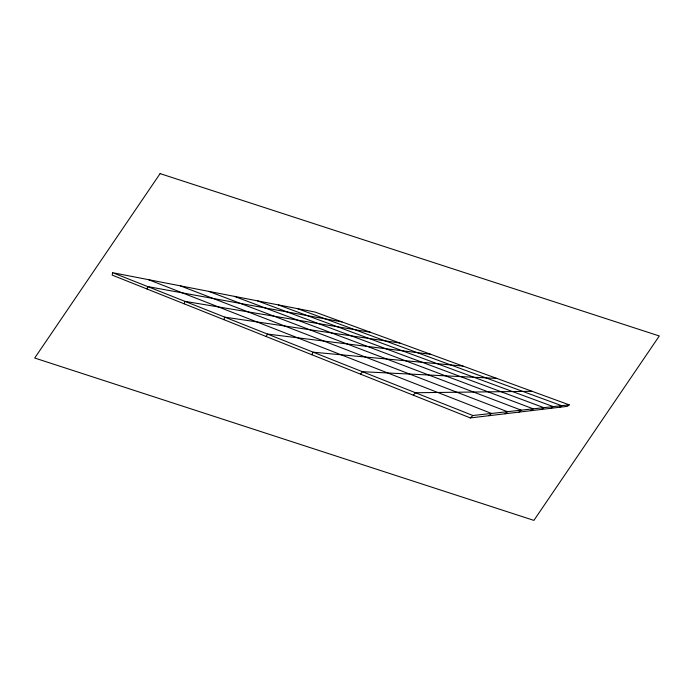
<?xml version="1.0" encoding="UTF-8"?>
<svg xmlns="http://www.w3.org/2000/svg" width="694" height="694" viewBox="0 0 694 694"><rect width="100%" height="100%" fill="white"/><g stroke="black" fill="none" stroke-linecap="round" stroke-linejoin="round"><path stroke-width="1.04" d="M112.662 272.699L112.185 275.11L470.332 417.927L567.362 406.337L569.219 404.854L314.903 312.014L112.662 272.699L472.918 415.506L569.219 404.854M147.033 289.008L147.675 286.579L342.055 321.921M184.162 303.816L184.977 301.361L370.362 332.261M223.798 319.622L224.821 317.158L399.9 343.044M266.201 336.529L267.468 334.066L430.757 354.304M311.684 354.669L313.22 352.196L463.011 366.085M360.585 374.17L362.424 371.706L496.765 378.404M413.312 395.19L415.498 392.743L532.133 391.312M470.332 417.927L472.918 415.506M489.044 415.697L491.526 413.451L148.542 279.673M505.067 413.78L507.444 411.689L180.371 285.859M518.939 412.123L521.211 410.163L208.79 291.385M531.057 410.675L533.235 408.835L234.32 296.347M541.745 409.399L543.836 407.664L257.387 300.832M551.236 408.263L553.248 406.623L278.329 304.9M559.728 407.248L561.654 405.686L297.422 308.613M160.097 173.613L34.7 358.026L533.903 520.387L659.3 335.974L160.097 173.613"/></g></svg>
